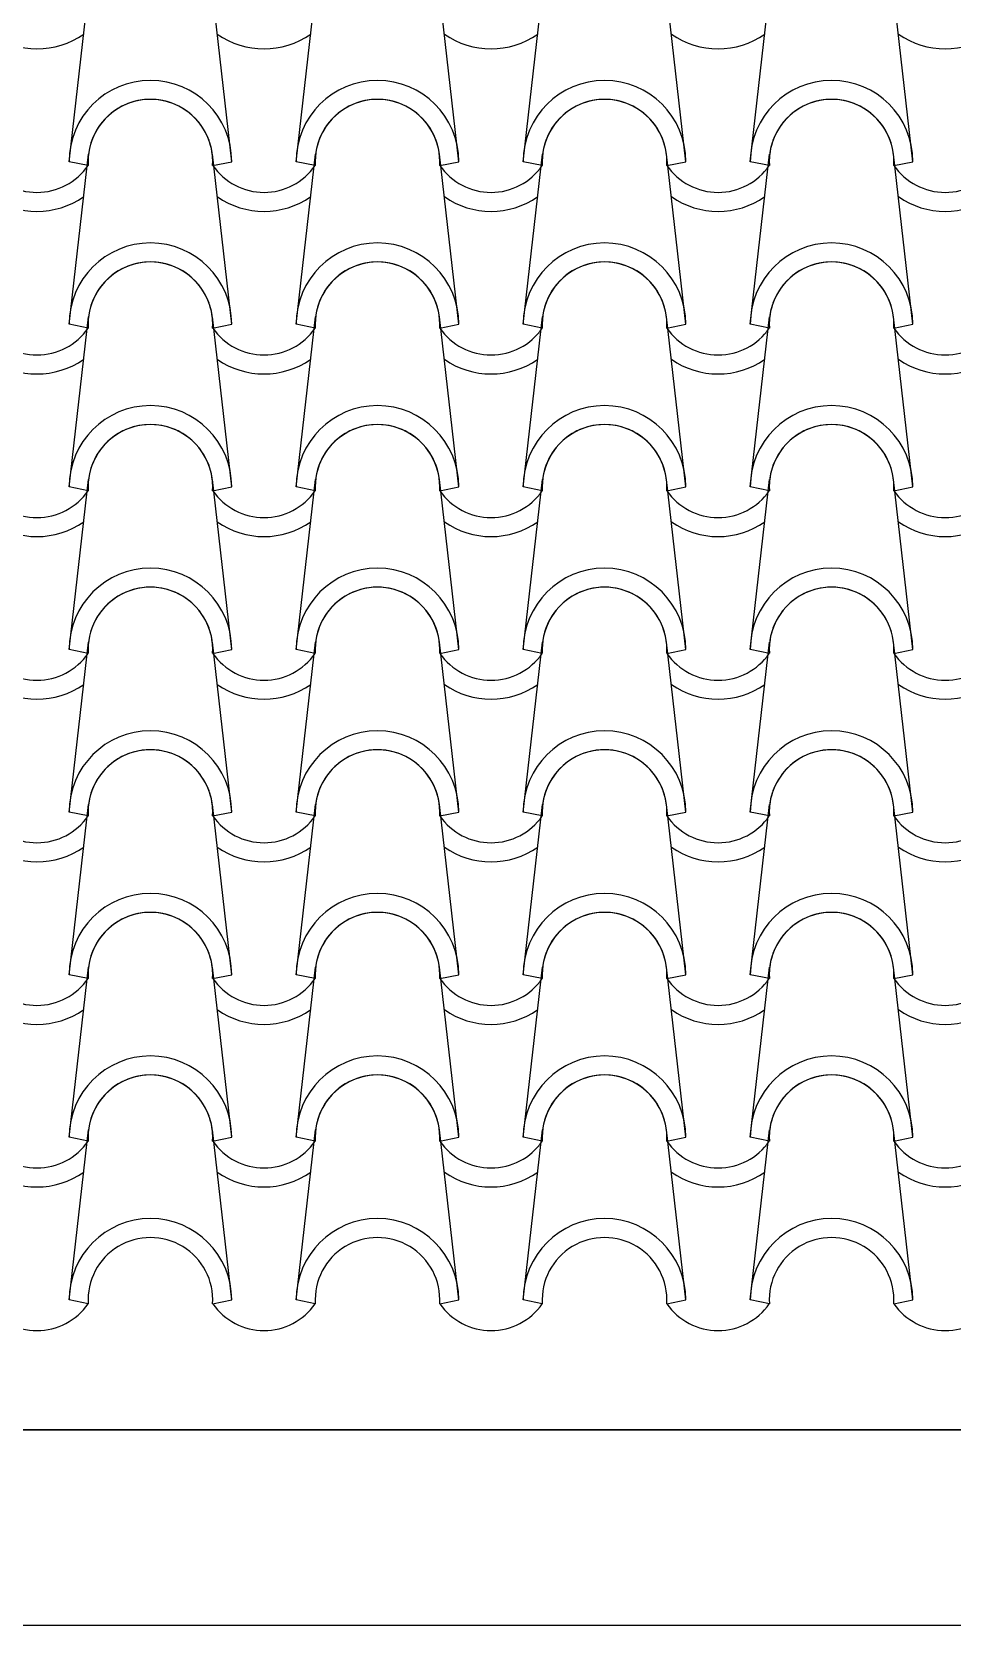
# Model space of a CAD drawing. Header units: millimetres. Extents: x -255 to 41745, y 236 to 29936.
# Drawn here: x 33758 to 34466, y 24781 to 26005 of the extents above; entities that cross this region are included whole.
import ezdxf

# ---------------------------------------------------------------- set-up
doc = ezdxf.new("R2010")
doc.units = ezdxf.units.MM
doc.layers.add('1', color=1, linetype='Continuous')
doc.layers.add('CALIDADES', color=7, linetype='Continuous')

msp = doc.modelspace()

# ---------------------------------------------------------------- linework, layer by layer
at = {"layer": '1'}
for p, q in [((33787, 25905.6), (33801.9, 26036.3)), ((33912, 25905.6), (33897.1, 26036.3)), ((33961.5, 25905.6), (33976.4, 26036.3)), ((34086.5, 25905.6), (34071.6, 26036.3)), ((34136, 25905.6), (34150.9, 26036.3)), ((34261, 25905.6), (34246.1, 26036.3)), ((34310.5, 25905.6), (34325.4, 26036.3)), ((34435.5, 25905.6), (34420.6, 26036.3)), ((33787, 25780.6), (33801.9, 25911.3)), ((33801.7, 25902.6), (33787, 25905.6)), ((33801.7, 25902.6), (33787, 25905.6)), ((33912, 25780.6), (33897.1, 25911.3)), ((33897.3, 25902.6), (33912, 25905.6)), ((33897.3, 25902.6), (33912, 25905.6)), ((33961.5, 25780.6), (33976.4, 25911.3)), ((33976.2, 25902.6), (33961.5, 25905.6)), ((33976.2, 25902.6), (33961.5, 25905.6)), ((34086.5, 25780.6), (34071.6, 25911.3)), ((34071.8, 25902.6), (34086.5, 25905.6)), ((34071.8, 25902.6), (34086.5, 25905.6)), ((34136, 25780.6), (34150.9, 25911.3)), ((34150.7, 25902.6), (34136, 25905.6)), ((34150.7, 25902.6), (34136, 25905.6)), ((34261, 25780.6), (34246.1, 25911.3)), ((34246.3, 25902.6), (34261, 25905.6)), ((34246.3, 25902.6), (34261, 25905.6)), ((34310.5, 25780.6), (34325.4, 25911.3)), ((34325.2, 25902.6), (34310.5, 25905.6)), ((34325.2, 25902.6), (34310.5, 25905.6)), ((34435.5, 25780.6), (34420.6, 25911.3)), ((34420.8, 25902.6), (34435.5, 25905.6)), ((34420.8, 25902.6), (34435.5, 25905.6)), ((33787, 25655.6), (33801.9, 25786.3)), ((33912, 25655.6), (33897.1, 25786.3)), ((33961.5, 25655.6), (33976.4, 25786.3)), ((34086.5, 25655.6), (34071.6, 25786.3)), ((34136, 25655.6), (34150.9, 25786.3)), ((34261, 25655.6), (34246.1, 25786.3)), ((34310.5, 25655.6), (34325.4, 25786.3)), ((34435.5, 25655.6), (34420.6, 25786.3)), ((33801.7, 25777.6), (33787, 25780.6)), ((33801.7, 25777.6), (33787, 25780.6)), ((33897.3, 25777.6), (33912, 25780.6)), ((33897.3, 25777.6), (33912, 25780.6)), ((33976.2, 25777.6), (33961.5, 25780.6)), ((33976.2, 25777.6), (33961.5, 25780.6)), ((34071.8, 25777.6), (34086.5, 25780.6)), ((34071.8, 25777.6), (34086.5, 25780.6)), ((34150.7, 25777.6), (34136, 25780.6)), ((34150.7, 25777.6), (34136, 25780.6)), ((34246.3, 25777.6), (34261, 25780.6)), ((34246.3, 25777.6), (34261, 25780.6)), ((34325.2, 25777.6), (34310.5, 25780.6)), ((34325.2, 25777.6), (34310.5, 25780.6)), ((34420.8, 25777.6), (34435.5, 25780.6)), ((34420.8, 25777.6), (34435.5, 25780.6)), ((33787, 25530.6), (33801.9, 25661.3)), ((33912, 25530.6), (33897.1, 25661.3)), ((33961.5, 25530.6), (33976.4, 25661.3)), ((34086.5, 25530.6), (34071.6, 25661.3)), ((34136, 25530.6), (34150.9, 25661.3)), ((34261, 25530.6), (34246.1, 25661.3)), ((34310.5, 25530.6), (34325.4, 25661.3)), ((34435.5, 25530.6), (34420.6, 25661.3)), ((33801.7, 25652.6), (33787, 25655.6)), ((33801.7, 25652.6), (33787, 25655.6)), ((33897.3, 25652.6), (33912, 25655.6)), ((33897.3, 25652.6), (33912, 25655.6)), ((33976.2, 25652.6), (33961.5, 25655.6)), ((33976.2, 25652.6), (33961.5, 25655.6)), ((34071.8, 25652.6), (34086.5, 25655.6)), ((34071.8, 25652.6), (34086.5, 25655.6)), ((34150.7, 25652.6), (34136, 25655.6)), ((34150.7, 25652.6), (34136, 25655.6)), ((34246.3, 25652.6), (34261, 25655.6)), ((34246.3, 25652.6), (34261, 25655.6)), ((34325.2, 25652.6), (34310.5, 25655.6)), ((34325.2, 25652.6), (34310.5, 25655.6)), ((34420.8, 25652.6), (34435.5, 25655.6)), ((34420.8, 25652.6), (34435.5, 25655.6)), ((33787, 25405.6), (33801.9, 25536.3)), ((33801.7, 25527.6), (33787, 25530.6)), ((33801.7, 25527.6), (33787, 25530.6)), ((33912, 25405.6), (33897.1, 25536.3)), ((33897.3, 25527.6), (33912, 25530.6)), ((33897.3, 25527.6), (33912, 25530.6)), ((33961.5, 25405.6), (33976.4, 25536.3)), ((33976.2, 25527.6), (33961.5, 25530.6)), ((33976.2, 25527.6), (33961.5, 25530.6)), ((34086.5, 25405.6), (34071.6, 25536.3)), ((34071.8, 25527.6), (34086.5, 25530.6)), ((34071.8, 25527.6), (34086.5, 25530.6)), ((34136, 25405.6), (34150.9, 25536.3)), ((34150.7, 25527.6), (34136, 25530.6)), ((34150.7, 25527.6), (34136, 25530.6)), ((34261, 25405.6), (34246.1, 25536.3)), ((34246.3, 25527.6), (34261, 25530.6)), ((34246.3, 25527.6), (34261, 25530.6)), ((34310.5, 25405.6), (34325.4, 25536.3)), ((34325.2, 25527.6), (34310.5, 25530.6)), ((34325.2, 25527.6), (34310.5, 25530.6)), ((34435.5, 25405.6), (34420.6, 25536.3)), ((34420.8, 25527.6), (34435.5, 25530.6)), ((34420.8, 25527.6), (34435.5, 25530.6)), ((33787, 25280.6), (33801.9, 25411.3)), ((33801.7, 25402.6), (33787, 25405.6)), ((33801.7, 25402.6), (33787, 25405.6)), ((33912, 25280.6), (33897.1, 25411.3)), ((33897.3, 25402.6), (33912, 25405.6)), ((33897.3, 25402.6), (33912, 25405.6)), ((33961.5, 25280.6), (33976.4, 25411.3)), ((33976.2, 25402.6), (33961.5, 25405.6)), ((33976.2, 25402.6), (33961.5, 25405.6)), ((34086.5, 25280.6), (34071.6, 25411.3)), ((34071.8, 25402.6), (34086.5, 25405.6)), ((34071.8, 25402.6), (34086.5, 25405.6)), ((34136, 25280.6), (34150.9, 25411.3)), ((34150.7, 25402.6), (34136, 25405.6)), ((34150.7, 25402.6), (34136, 25405.6)), ((34261, 25280.6), (34246.1, 25411.3)), ((34246.3, 25402.6), (34261, 25405.6)), ((34246.3, 25402.6), (34261, 25405.6)), ((34310.5, 25280.6), (34325.4, 25411.3)), ((34325.2, 25402.6), (34310.5, 25405.6)), ((34325.2, 25402.6), (34310.5, 25405.6)), ((34435.5, 25280.6), (34420.6, 25411.3)), ((34420.8, 25402.6), (34435.5, 25405.6)), ((34420.8, 25402.6), (34435.5, 25405.6)), ((33787, 25155.6), (33801.9, 25286.3)), ((33912, 25155.6), (33897.1, 25286.3)), ((33961.5, 25155.6), (33976.4, 25286.3)), ((34086.5, 25155.6), (34071.6, 25286.3)), ((34136, 25155.6), (34150.9, 25286.3)), ((34261, 25155.6), (34246.1, 25286.3)), ((34310.5, 25155.6), (34325.4, 25286.3)), ((34435.5, 25155.6), (34420.6, 25286.3)), ((33801.7, 25277.6), (33787, 25280.6)), ((33801.7, 25277.6), (33787, 25280.6)), ((33897.3, 25277.6), (33912, 25280.6)), ((33897.3, 25277.6), (33912, 25280.6)), ((33976.2, 25277.6), (33961.5, 25280.6)), ((33976.2, 25277.6), (33961.5, 25280.6)), ((34071.8, 25277.6), (34086.5, 25280.6)), ((34071.8, 25277.6), (34086.5, 25280.6)), ((34150.7, 25277.6), (34136, 25280.6)), ((34150.7, 25277.6), (34136, 25280.6)), ((34246.3, 25277.6), (34261, 25280.6)), ((34246.3, 25277.6), (34261, 25280.6)), ((34325.2, 25277.6), (34310.5, 25280.6)), ((34325.2, 25277.6), (34310.5, 25280.6)), ((34420.8, 25277.6), (34435.5, 25280.6)), ((34420.8, 25277.6), (34435.5, 25280.6)), ((33787, 25030.6), (33801.9, 25161.3)), ((33912, 25030.6), (33897.1, 25161.3)), ((33961.5, 25030.6), (33976.4, 25161.3)), ((34086.5, 25030.6), (34071.6, 25161.3)), ((34136, 25030.6), (34150.9, 25161.3)), ((34261, 25030.6), (34246.1, 25161.3)), ((34310.5, 25030.6), (34325.4, 25161.3)), ((34435.5, 25030.6), (34420.6, 25161.3)), ((33801.7, 25152.6), (33787, 25155.6)), ((33801.7, 25152.6), (33787, 25155.6)), ((33897.3, 25152.6), (33912, 25155.6)), ((33897.3, 25152.6), (33912, 25155.6)), ((33976.2, 25152.6), (33961.5, 25155.6)), ((33976.2, 25152.6), (33961.5, 25155.6)), ((34071.8, 25152.6), (34086.5, 25155.6)), ((34071.8, 25152.6), (34086.5, 25155.6)), ((34150.7, 25152.6), (34136, 25155.6)), ((34150.7, 25152.6), (34136, 25155.6)), ((34246.3, 25152.6), (34261, 25155.6)), ((34246.3, 25152.6), (34261, 25155.6)), ((34325.2, 25152.6), (34310.5, 25155.6)), ((34325.2, 25152.6), (34310.5, 25155.6)), ((34420.8, 25152.6), (34435.5, 25155.6)), ((34420.8, 25152.6), (34435.5, 25155.6)), ((33801.7, 25027.6), (33787, 25030.6)), ((33897.3, 25027.6), (33912, 25030.6)), ((33976.2, 25027.6), (33961.5, 25030.6)), ((34071.8, 25027.6), (34086.5, 25030.6)), ((34150.7, 25027.6), (34136, 25030.6)), ((34246.3, 25027.6), (34261, 25030.6)), ((34325.2, 25027.6), (34310.5, 25030.6)), ((34420.8, 25027.6), (34435.5, 25030.6))]:
    msp.add_line(p, q, dxfattribs=at)
for centre, radius, start, end in [((33762.3, 26054.9), 62.5, 234.9308, 305.0692), ((33936.8, 26054.9), 62.5, 234.9308, 305.0692), ((33936.8, 26054.9), 62.5, 234.9308, 305.0692), ((34111.3, 26054.9), 62.5, 234.9308, 305.0692), ((34111.3, 26054.9), 62.5, 234.9308, 305.0692), ((34285.8, 26054.9), 62.5, 234.9308, 305.0692), ((34285.8, 26054.9), 62.5, 234.9308, 305.0692), ((34460.3, 26054.9), 62.5, 234.9308, 305.0692), ((34460.3, 26054.9), 62.5, 234.9308, 305.0692), ((33849.5, 25905.6), 62.5, 0, 180), ((33849.5, 25905.6), 62.5, 0, 180), ((34024, 25905.6), 62.5, 0, 180), ((34024, 25905.6), 62.5, 0, 180), ((34198.5, 25905.6), 62.5, 0, 180), ((34198.5, 25905.6), 62.5, 0, 180), ((34373, 25905.6), 62.5, 0, 180), ((34373, 25905.6), 62.5, 0, 180), ((33849.5, 25905.6), 47.9, 356.4887, 183.5113), ((33849.5, 25905.6), 47.9, 356.4887, 183.5113), ((33849.5, 25905.6), 47.9, 6.838, 173.162), ((34024, 25905.6), 47.9, 356.4887, 183.5113), ((34024, 25905.6), 47.9, 356.4887, 183.5113), ((34024, 25905.6), 47.9, 6.838, 173.162), ((34198.5, 25905.6), 47.9, 356.4887, 183.5113), ((34198.5, 25905.6), 47.9, 356.4887, 183.5113), ((34198.5, 25905.6), 47.9, 6.838, 173.162), ((34373, 25905.6), 47.9, 356.4887, 183.5113), ((34373, 25905.6), 47.9, 356.4887, 183.5113), ((34373, 25905.6), 47.9, 6.838, 173.162), ((33762.3, 25929.9), 47.9, 214.756, 325.244), ((33762.3, 25929.9), 47.9, 214.756, 325.244), ((33936.8, 25929.9), 47.9, 214.756, 325.244), ((33936.8, 25929.9), 47.9, 214.756, 325.244), ((34111.3, 25929.9), 47.9, 214.756, 325.244), ((34111.3, 25929.9), 47.9, 214.756, 325.244), ((34285.8, 25929.9), 47.9, 214.756, 325.244), ((34285.8, 25929.9), 47.9, 214.756, 325.244), ((34460.3, 25929.9), 47.9, 214.756, 325.244), ((34460.3, 25929.9), 47.9, 214.756, 325.244), ((33762.3, 25929.9), 62.5, 234.9308, 305.0692), ((33936.8, 25929.9), 62.5, 234.9308, 305.0692), ((34111.3, 25929.9), 62.5, 234.9308, 305.0692), ((34285.8, 25929.9), 62.5, 234.9308, 305.0692), ((34460.3, 25929.9), 62.5, 234.9308, 305.0692), ((33849.5, 25780.6), 62.5, 0, 180), ((33849.5, 25780.6), 62.5, 0, 180), ((34024, 25780.6), 62.5, 0, 180), ((34024, 25780.6), 62.5, 0, 180), ((34198.5, 25780.6), 62.5, 0, 180), ((34198.5, 25780.6), 62.5, 0, 180), ((34373, 25780.6), 62.5, 0, 180), ((34373, 25780.6), 62.5, 0, 180), ((33849.5, 25780.6), 47.9, 356.4887, 183.5113), ((33849.5, 25780.6), 47.9, 356.4887, 183.5113), ((33849.5, 25780.6), 47.9, 6.838, 173.162), ((34024, 25780.6), 47.9, 356.4887, 183.5113), ((34024, 25780.6), 47.9, 356.4887, 183.5113), ((34024, 25780.6), 47.9, 6.838, 173.162), ((34198.5, 25780.6), 47.9, 356.4887, 183.5113), ((34198.5, 25780.6), 47.9, 356.4887, 183.5113), ((34198.5, 25780.6), 47.9, 6.838, 173.162), ((34373, 25780.6), 47.9, 356.4887, 183.5113), ((34373, 25780.6), 47.9, 356.4887, 183.5113), ((34373, 25780.6), 47.9, 6.838, 173.162), ((33762.3, 25804.9), 47.9, 214.756, 325.244), ((33762.3, 25804.9), 47.9, 214.756, 325.244), ((33936.8, 25804.9), 47.9, 214.756, 325.244), ((33936.8, 25804.9), 47.9, 214.756, 325.244), ((34111.3, 25804.9), 47.9, 214.756, 325.244), ((34111.3, 25804.9), 47.9, 214.756, 325.244), ((34285.8, 25804.9), 47.9, 214.756, 325.244), ((34285.8, 25804.9), 47.9, 214.756, 325.244), ((34460.3, 25804.9), 47.9, 214.756, 325.244), ((34460.3, 25804.9), 47.9, 214.756, 325.244), ((33762.3, 25804.9), 62.5, 234.9308, 305.0692), ((33936.8, 25804.9), 62.5, 234.9308, 305.0692), ((34111.3, 25804.9), 62.5, 234.9308, 305.0692), ((34285.8, 25804.9), 62.5, 234.9308, 305.0692), ((34460.3, 25804.9), 62.5, 234.9308, 305.0692), ((33849.5, 25655.6), 62.5, 0, 180), ((33849.5, 25655.6), 62.5, 0, 180), ((34024, 25655.6), 62.5, 0, 180), ((34024, 25655.6), 62.5, 0, 180), ((34198.5, 25655.6), 62.5, 0, 180), ((34198.5, 25655.6), 62.5, 0, 180), ((34373, 25655.6), 62.5, 0, 180), ((34373, 25655.6), 62.5, 0, 180), ((33849.5, 25655.6), 47.9, 356.4887, 183.5113), ((33849.5, 25655.6), 47.9, 356.4887, 183.5113), ((33849.5, 25655.6), 47.9, 6.838, 173.162), ((34024, 25655.6), 47.9, 356.4887, 183.5113), ((34024, 25655.6), 47.9, 356.4887, 183.5113), ((34024, 25655.6), 47.9, 6.838, 173.162), ((34198.5, 25655.6), 47.9, 356.4887, 183.5113), ((34198.5, 25655.6), 47.9, 356.4887, 183.5113), ((34198.5, 25655.6), 47.9, 6.838, 173.162), ((34373, 25655.6), 47.9, 356.4887, 183.5113), ((34373, 25655.6), 47.9, 356.4887, 183.5113), ((34373, 25655.6), 47.9, 6.838, 173.162), ((33762.3, 25679.9), 47.9, 214.756, 325.244), ((33762.3, 25679.9), 47.9, 214.756, 325.244), ((33936.8, 25679.9), 47.9, 214.756, 325.244), ((33936.8, 25679.9), 47.9, 214.756, 325.244), ((34111.3, 25679.9), 47.9, 214.756, 325.244), ((34111.3, 25679.9), 47.9, 214.756, 325.244), ((34285.8, 25679.9), 47.9, 214.756, 325.244), ((34285.8, 25679.9), 47.9, 214.756, 325.244), ((34460.3, 25679.9), 47.9, 214.756, 325.244), ((34460.3, 25679.9), 47.9, 214.756, 325.244), ((33762.3, 25679.9), 62.5, 234.9308, 305.0692), ((33936.8, 25679.9), 62.5, 234.9308, 305.0692), ((34111.3, 25679.9), 62.5, 234.9308, 305.0692), ((34285.8, 25679.9), 62.5, 234.9308, 305.0692), ((34460.3, 25679.9), 62.5, 234.9308, 305.0692), ((33849.5, 25530.6), 62.5, 0, 180), ((33849.5, 25530.6), 62.5, 0, 180), ((34024, 25530.6), 62.5, 0, 180), ((34024, 25530.6), 62.5, 0, 180), ((34198.5, 25530.6), 62.5, 0, 180), ((34198.5, 25530.6), 62.5, 0, 180), ((34373, 25530.6), 62.5, 0, 180), ((34373, 25530.6), 62.5, 0, 180), ((33849.5, 25530.6), 47.9, 356.4887, 183.5113), ((33849.5, 25530.6), 47.9, 356.4887, 183.5113), ((33849.5, 25530.6), 47.9, 6.838, 173.162), ((34024, 25530.6), 47.9, 356.4887, 183.5113), ((34024, 25530.6), 47.9, 356.4887, 183.5113), ((34024, 25530.6), 47.9, 6.838, 173.162), ((34198.5, 25530.6), 47.9, 356.4887, 183.5113), ((34198.5, 25530.6), 47.9, 356.4887, 183.5113), ((34198.5, 25530.6), 47.9, 6.838, 173.162), ((34373, 25530.6), 47.9, 356.4887, 183.5113), ((34373, 25530.6), 47.9, 356.4887, 183.5113), ((34373, 25530.6), 47.9, 6.838, 173.162), ((33762.3, 25554.9), 47.9, 214.756, 325.244), ((33762.3, 25554.9), 47.9, 214.756, 325.244), ((33936.8, 25554.9), 47.9, 214.756, 325.244), ((33936.8, 25554.9), 47.9, 214.756, 325.244), ((34111.3, 25554.9), 47.9, 214.756, 325.244), ((34111.3, 25554.9), 47.9, 214.756, 325.244), ((34285.8, 25554.9), 47.9, 214.756, 325.244), ((34285.8, 25554.9), 47.9, 214.756, 325.244), ((34460.3, 25554.9), 47.9, 214.756, 325.244), ((34460.3, 25554.9), 47.9, 214.756, 325.244), ((33762.3, 25554.9), 62.5, 234.9308, 305.0692), ((33936.8, 25554.9), 62.5, 234.9308, 305.0692), ((34111.3, 25554.9), 62.5, 234.9308, 305.0692), ((34285.8, 25554.9), 62.5, 234.9308, 305.0692), ((34460.3, 25554.9), 62.5, 234.9308, 305.0692), ((33849.5, 25405.6), 62.5, 0, 180), ((33849.5, 25405.6), 62.5, 0, 180), ((34024, 25405.6), 62.5, 0, 180), ((34024, 25405.6), 62.5, 0, 180), ((34198.5, 25405.6), 62.5, 0, 180), ((34198.5, 25405.6), 62.5, 0, 180), ((34373, 25405.6), 62.5, 0, 180), ((34373, 25405.6), 62.5, 0, 180), ((33849.5, 25405.6), 47.9, 356.4887, 183.5113), ((33849.5, 25405.6), 47.9, 356.4887, 183.5113), ((33849.5, 25405.6), 47.9, 6.838, 173.162), ((34024, 25405.6), 47.9, 356.4887, 183.5113), ((34024, 25405.6), 47.9, 356.4887, 183.5113), ((34024, 25405.6), 47.9, 6.838, 173.162), ((34198.5, 25405.6), 47.9, 356.4887, 183.5113), ((34198.5, 25405.6), 47.9, 356.4887, 183.5113), ((34198.5, 25405.6), 47.9, 6.838, 173.162), ((34373, 25405.6), 47.9, 356.4887, 183.5113), ((34373, 25405.6), 47.9, 356.4887, 183.5113), ((34373, 25405.6), 47.9, 6.838, 173.162), ((33762.3, 25429.9), 47.9, 214.756, 325.244), ((33762.3, 25429.9), 47.9, 214.756, 325.244), ((33936.8, 25429.9), 47.9, 214.756, 325.244), ((33936.8, 25429.9), 47.9, 214.756, 325.244), ((34111.3, 25429.9), 47.9, 214.756, 325.244), ((34111.3, 25429.9), 47.9, 214.756, 325.244), ((34285.8, 25429.9), 47.9, 214.756, 325.244), ((34285.8, 25429.9), 47.9, 214.756, 325.244), ((34460.3, 25429.9), 47.9, 214.756, 325.244), ((34460.3, 25429.9), 47.9, 214.756, 325.244), ((33762.3, 25429.9), 62.5, 234.9308, 305.0692), ((33936.8, 25429.9), 62.5, 234.9308, 305.0692), ((34111.3, 25429.9), 62.5, 234.9308, 305.0692), ((34285.8, 25429.9), 62.5, 234.9308, 305.0692), ((34460.3, 25429.9), 62.5, 234.9308, 305.0692), ((33849.5, 25280.6), 62.5, 0, 180), ((33849.5, 25280.6), 62.5, 0, 180), ((34024, 25280.6), 62.5, 0, 180), ((34024, 25280.6), 62.5, 0, 180), ((34198.5, 25280.6), 62.5, 0, 180), ((34198.5, 25280.6), 62.5, 0, 180), ((34373, 25280.6), 62.5, 0, 180), ((34373, 25280.6), 62.5, 0, 180), ((33849.5, 25280.6), 47.9, 356.4887, 183.5113), ((33849.5, 25280.6), 47.9, 356.4887, 183.5113), ((33849.5, 25280.6), 47.9, 6.838, 173.162), ((34024, 25280.6), 47.9, 356.4887, 183.5113), ((34024, 25280.6), 47.9, 356.4887, 183.5113), ((34024, 25280.6), 47.9, 6.838, 173.162), ((34198.5, 25280.6), 47.9, 356.4887, 183.5113), ((34198.5, 25280.6), 47.9, 356.4887, 183.5113), ((34198.5, 25280.6), 47.9, 6.838, 173.162), ((34373, 25280.6), 47.9, 356.4887, 183.5113), ((34373, 25280.6), 47.9, 356.4887, 183.5113), ((34373, 25280.6), 47.9, 6.838, 173.162), ((33762.3, 25304.9), 47.9, 214.756, 325.244), ((33762.3, 25304.9), 47.9, 214.756, 325.244), ((33936.8, 25304.9), 47.9, 214.756, 325.244), ((33936.8, 25304.9), 47.9, 214.756, 325.244), ((34111.3, 25304.9), 47.9, 214.756, 325.244), ((34111.3, 25304.9), 47.9, 214.756, 325.244), ((34285.8, 25304.9), 47.9, 214.756, 325.244), ((34285.8, 25304.9), 47.9, 214.756, 325.244), ((34460.3, 25304.9), 47.9, 214.756, 325.244), ((34460.3, 25304.9), 47.9, 214.756, 325.244), ((33762.3, 25304.9), 62.5, 234.9308, 305.0692), ((33936.8, 25304.9), 62.5, 234.9308, 305.0692), ((34111.3, 25304.9), 62.5, 234.9308, 305.0692), ((34285.8, 25304.9), 62.5, 234.9308, 305.0692), ((34460.3, 25304.9), 62.5, 234.9308, 305.0692), ((33849.5, 25155.6), 62.5, 0, 180), ((33849.5, 25155.6), 62.5, 0, 180), ((34024, 25155.6), 62.5, 0, 180), ((34024, 25155.6), 62.5, 0, 180), ((34198.5, 25155.6), 62.5, 0, 180), ((34198.5, 25155.6), 62.5, 0, 180), ((34373, 25155.6), 62.5, 0, 180), ((34373, 25155.6), 62.5, 0, 180), ((33849.5, 25155.6), 47.9, 356.4887, 183.5113), ((33849.5, 25155.6), 47.9, 356.4887, 183.5113), ((33849.5, 25155.6), 47.9, 6.838, 173.162), ((34024, 25155.6), 47.9, 356.4887, 183.5113), ((34024, 25155.6), 47.9, 356.4887, 183.5113), ((34024, 25155.6), 47.9, 6.838, 173.162), ((34198.5, 25155.6), 47.9, 356.4887, 183.5113), ((34198.5, 25155.6), 47.9, 356.4887, 183.5113), ((34198.5, 25155.6), 47.9, 6.838, 173.162), ((34373, 25155.6), 47.9, 356.4887, 183.5113), ((34373, 25155.6), 47.9, 356.4887, 183.5113), ((34373, 25155.6), 47.9, 6.838, 173.162), ((33762.3, 25179.9), 47.9, 214.756, 325.244), ((33762.3, 25179.9), 47.9, 214.756, 325.244), ((33936.8, 25179.9), 47.9, 214.756, 325.244), ((33936.8, 25179.9), 47.9, 214.756, 325.244), ((34111.3, 25179.9), 47.9, 214.756, 325.244), ((34111.3, 25179.9), 47.9, 214.756, 325.244), ((34285.8, 25179.9), 47.9, 214.756, 325.244), ((34285.8, 25179.9), 47.9, 214.756, 325.244), ((34460.3, 25179.9), 47.9, 214.756, 325.244), ((34460.3, 25179.9), 47.9, 214.756, 325.244), ((33762.3, 25179.9), 62.5, 234.9308, 305.0692), ((33936.8, 25179.9), 62.5, 234.9308, 305.0692), ((34111.3, 25179.9), 62.5, 234.9308, 305.0692), ((34285.8, 25179.9), 62.5, 234.9308, 305.0692), ((34460.3, 25179.9), 62.5, 234.9308, 305.0692), ((33849.5, 25030.6), 62.5, 0, 180), ((34024, 25030.6), 62.5, 0, 180), ((34198.5, 25030.6), 62.5, 0, 180), ((34373, 25030.6), 62.5, 0, 180), ((33849.5, 25030.6), 47.9, 356.4887, 183.5113), ((34024, 25030.6), 47.9, 356.4887, 183.5113), ((34198.5, 25030.6), 47.9, 356.4887, 183.5113), ((34373, 25030.6), 47.9, 356.4887, 183.5113), ((33762.3, 25054.9), 47.9, 214.756, 325.244), ((33936.8, 25054.9), 47.9, 214.756, 325.244), ((34111.3, 25054.9), 47.9, 214.756, 325.244), ((34285.8, 25054.9), 47.9, 214.756, 325.244), ((34460.3, 25054.9), 47.9, 214.756, 325.244)]:
    msp.add_arc(centre, radius, start, end, dxfattribs=at)
at = {"layer": 'CALIDADES'}
for p, q in [((38673.2, 24930.6), (21035.4, 24930.6)), ((21091.5, 24930.6), (38617.1, 24930.6)), ((21091.5, 24780.6), (38617.1, 24780.6))]:
    msp.add_line(p, q, dxfattribs=at)

doc.saveas('drawing.dxf')
